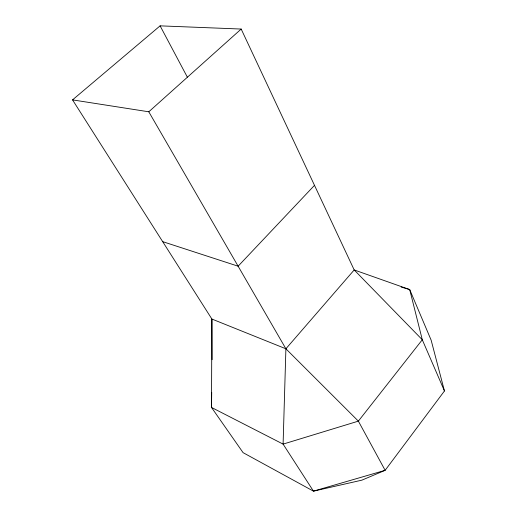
<?xml version="1.0" encoding="UTF-8"?>
<svg xmlns="http://www.w3.org/2000/svg" width="517" height="517" viewBox="0 0 517 517"><rect width="100%" height="100%" fill="white"/><g stroke="black" fill="none" stroke-linecap="round" stroke-linejoin="round"><path stroke-width="0.78" d="M211.712 392.325L211.505 407.441L243.08 452.653L313.451 491.15L361.9 480.151L385.139 470.321L444.458 390.975L431.152 340.186L409.697 289.559L354.19 269.945L241.18 29.055L160.102 25.85L72.542 99.884L211.886 319.041L212.151 359.703M444.458 390.975L422.292 339.753L354.19 269.945L285.901 348.794L283.096 444.116L313.451 491.15L385.139 470.321L358.371 421.135L285.901 348.794L148.793 111.795L72.542 99.884M314.498 185.338L238.117 266.203L162.674 241.639M148.793 111.795L241.18 29.055M401.179 287.064L409.697 289.559L422.292 339.753L358.371 421.135L283.096 444.116L211.505 407.441L211.886 319.041L285.901 348.794M160.102 25.85L187.328 77.117"/></g></svg>
